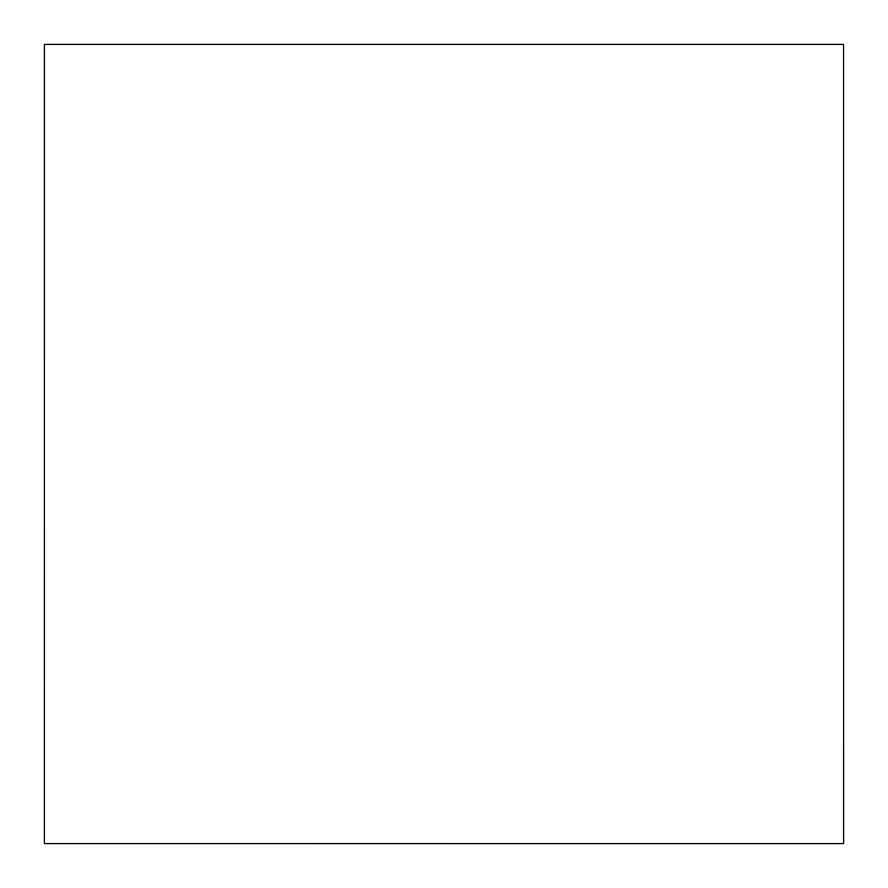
<?xml version="1.0" encoding="UTF-8"?>
<svg xmlns="http://www.w3.org/2000/svg" width="888" height="888" viewBox="0 0 888 888"><rect width="100%" height="100%" fill="white"/><g stroke="black" fill="none" stroke-linecap="round" stroke-linejoin="round"><path stroke-width="1.33" d="M44.422 44.411L44.4 843.589L843.6 843.6L843.567 44.4L44.411 44.411"/></g></svg>
